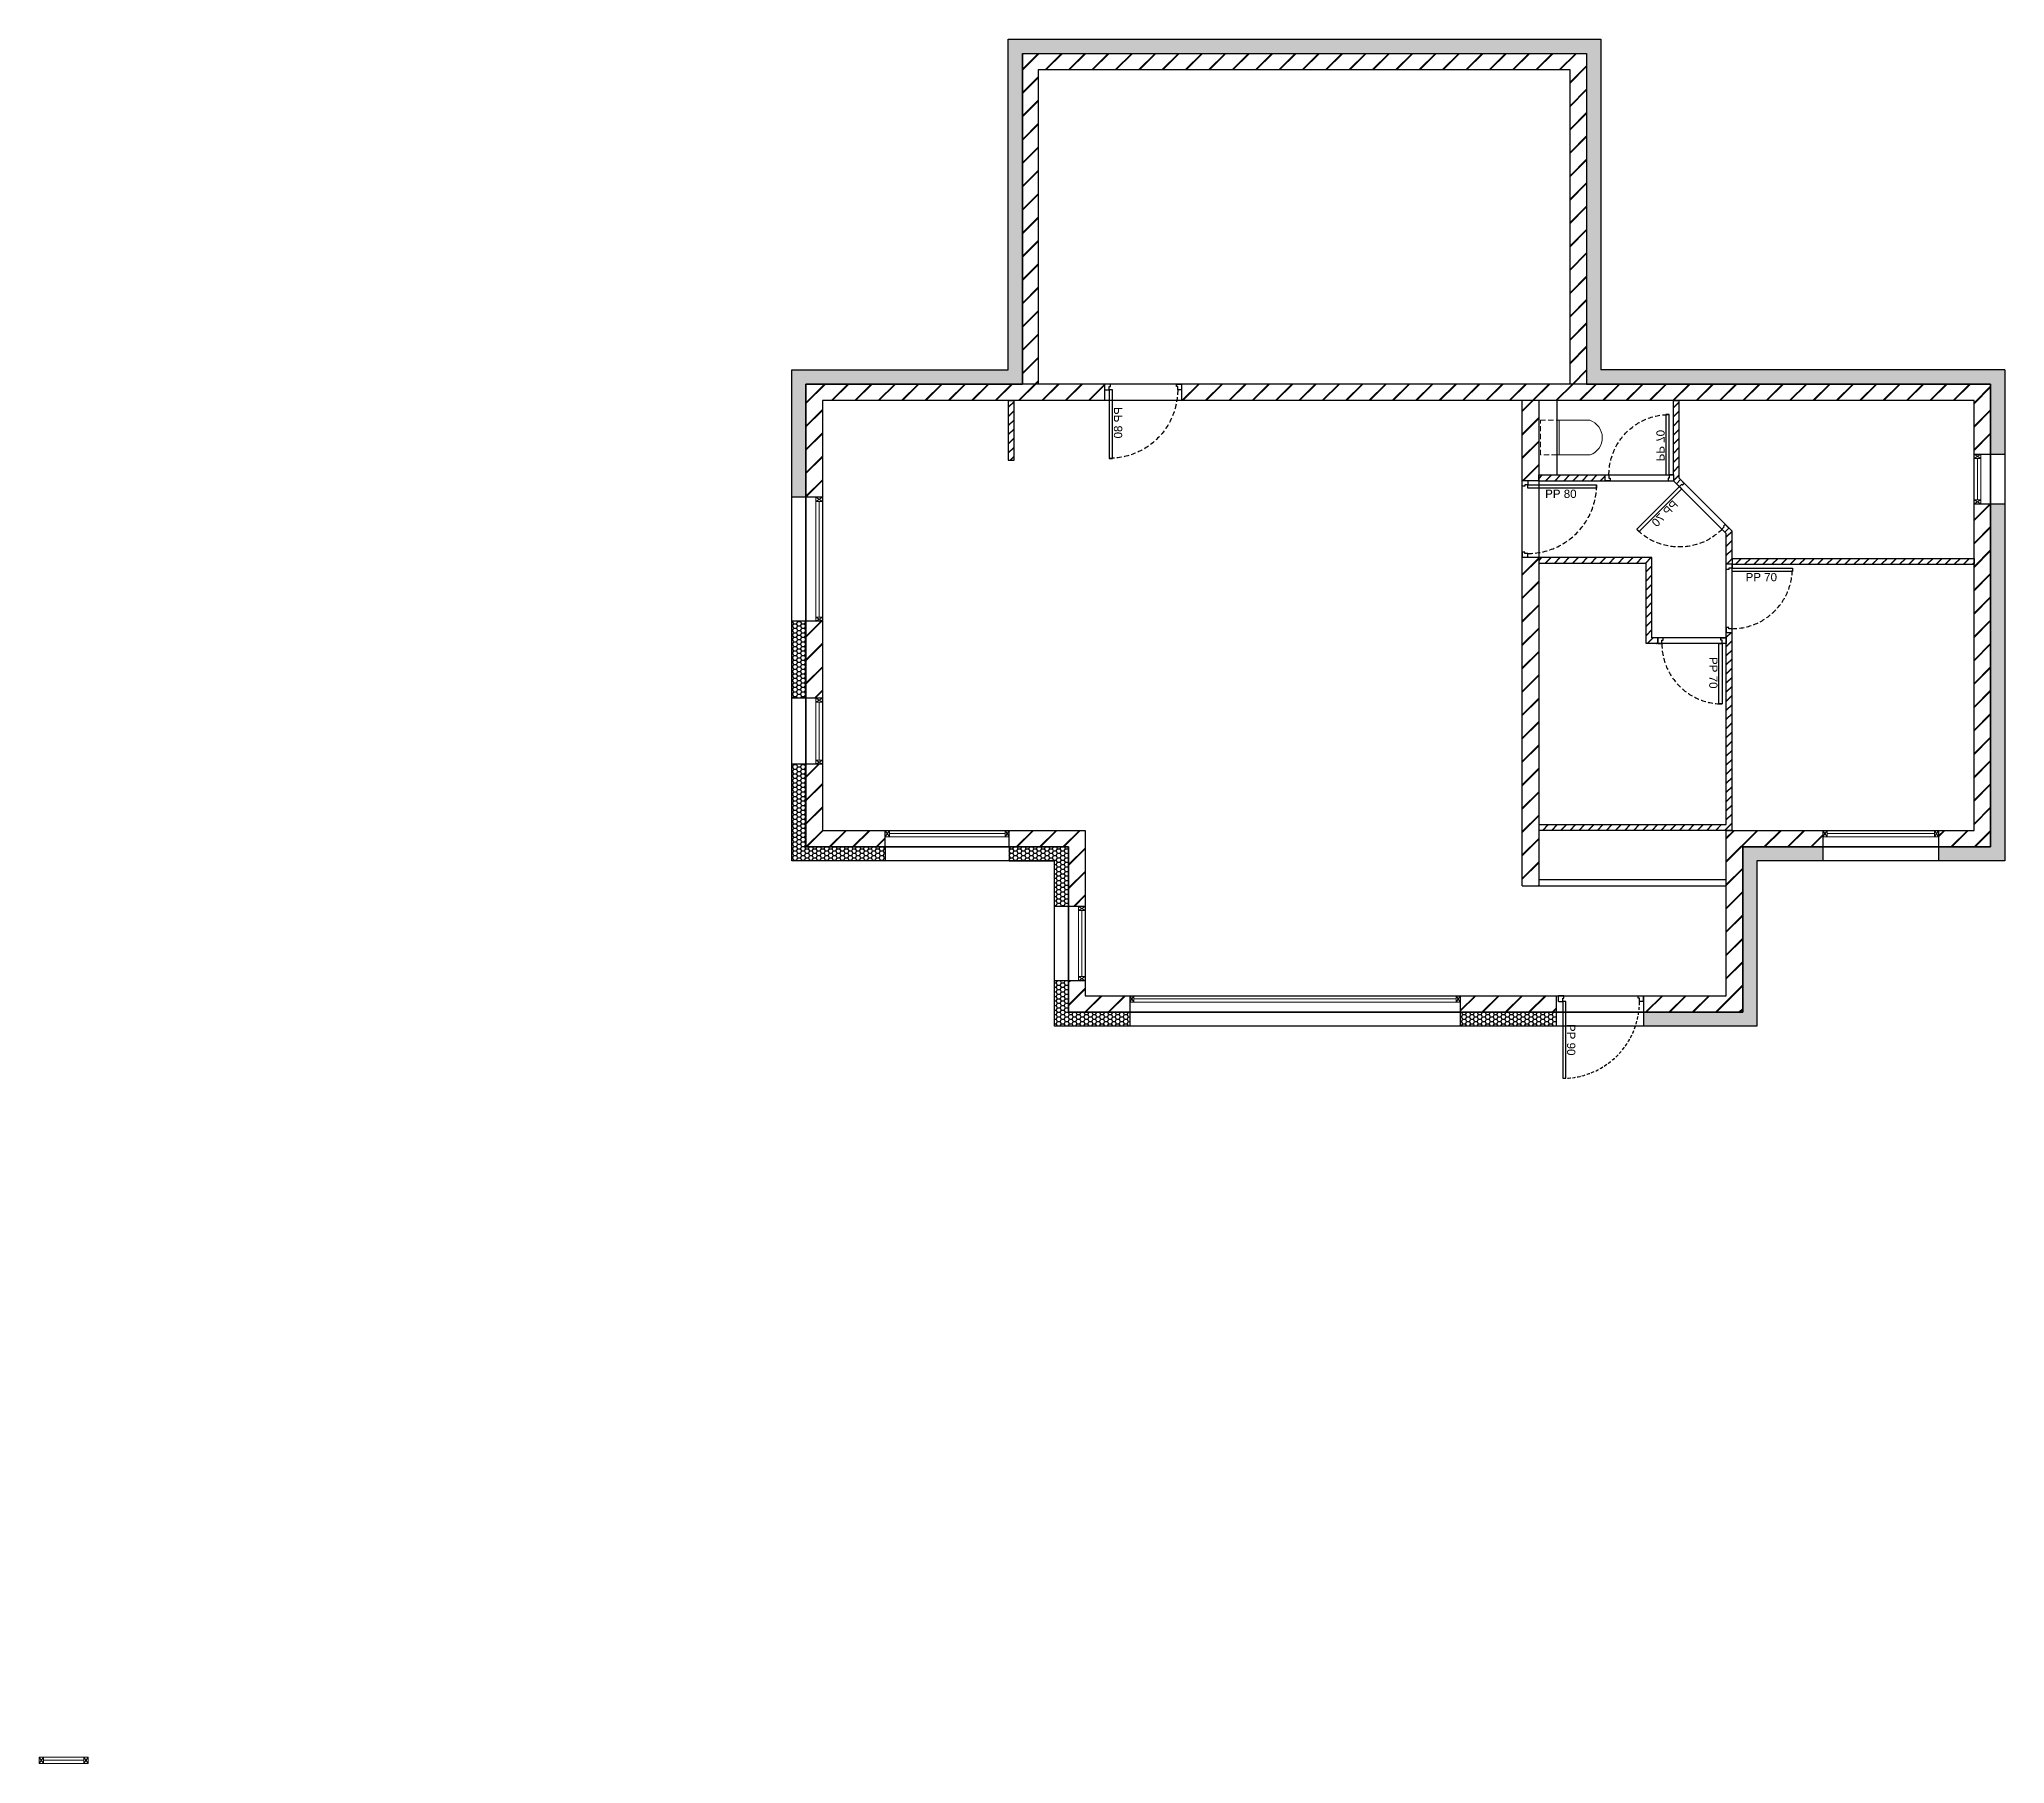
# Model space of a CAD drawing. Header units: centimetres. Extents: x 339 to 2718, y 158 to 2244.
import ezdxf

# ---------------------------------------------------------------- set-up
doc = ezdxf.new("R2010")
doc.units = ezdxf.units.CM
doc.linetypes.add('CACHEx2', pattern=[0.590551, 0.393701, -0.19685])
doc.linetypes.add('INTERROMPU2', pattern=[9.525, 6.35, -3.175])
doc.layers.get('0').update_dxf_attribs({"color": 255})
for name, color, linetype in [('Calque1', 50, 'Continuous'), ('Calque2', 222, 'Continuous'), ('MenuisInt', 5, 'Continuous')]:
    doc.layers.add(name, color=color, linetype=linetype)
doc.layers.add('MenuisExt', color=140, linetype='Continuous', lineweight=18)
doc.layers.add('P-SANITAIRE', color=153, linetype='Continuous', lineweight=18)
doc.styles.get("Standard").update_dxf_attribs({"font": 'arial.ttf'})

# ---------------------------------------------------------------- blocks, each defined once
blk = doc.blocks.new('*U2')
at = {"color": 0}
for p, q in [((0, 7), (0, 0)), ((0, 7), (5, 7)), ((6.5, 0), (0, 0)), ((5, 7), (5, 3)), ((5, 3), (6.5, 3)), ((6.5, 3), (6.5, 0)), ((76.5, 3), (76.5, 0)), ((78, 3), (76.5, 3)), ((76.5, 0), (83, 0)), ((78, 7), (78, 3)), ((83, 7), (78, 7)), ((83, 7), (83, 0))]:
    blk.add_line(p, q, dxfattribs=at)
blk.add_lwpolyline([(5, 7), (5, 80), (9, 80), (9, 7)], close=True, dxfattribs=at)
at = {"color": 0, "linetype": 'CACHEx2', "ltscale": 15}
blk.add_arc((5, 7), 73, 0, 90, dxfattribs=at)
at = {"color": 0, "linetype": 'CACHEx2', "ltscale": 0.1}
blk.add_arc((5, 7), 73, 86.8589, 90, dxfattribs=at)
at = {"color": 0, "insert": (15.7, 42.4), "char_height": 10, "width": 48.444, "attachment_point": 5, "rotation": 90}
blk.add_mtext('PP 70 ', dxfattribs=at)
blk = doc.blocks.new('*U16')
at = {"color": 0}
for p, q in [((-6.5, 0), (0, 0)), ((0, -7), (0, 0)), ((-86.5, 0), (-93, 0)), ((-93, -7), (-93, 0)), ((-93, -7), (-88, -7)), ((-88, -7), (-88, -3)), ((-88, -3), (-86.5, -3)), ((-86.5, -3), (-86.5, 0)), ((-6.5, -3), (-6.5, 0)), ((-5, -3), (-6.5, -3)), ((-5, -7), (-5, -3)), ((0, -7), (-5, -7))]:
    blk.add_line(p, q, dxfattribs=at)
blk.add_lwpolyline([(-5, -7), (-5, -90), (-9, -90), (-9, -7)], close=True, dxfattribs=at)
at = {"color": 0, "linetype": 'CACHEx2', "ltscale": 15}
blk.add_arc((-5, -7), 83, 180, 270, dxfattribs=at)
at = {"color": 0, "insert": (-15.9, -46.8), "char_height": 10, "width": 52.764, "attachment_point": 5, "rotation": 270}
blk.add_mtext('PP 80 ', dxfattribs=at)
blk = doc.blocks.new('*U26')
for p, q in [((0, 7), (0, 0)), ((0, 7), (5, 7)), ((6.5, 0), (0, 0)), ((5, 7), (5, 3)), ((5, 3), (6.5, 3)), ((6.5, 3), (6.5, 0)), ((96.5, 3), (96.5, 0)), ((98, 3), (96.5, 3)), ((96.5, 0), (103, 0)), ((98, 7), (98, 3)), ((103, 7), (98, 7)), ((103, 7), (103, 0))]:
    blk.add_line(p, q)
blk.add_lwpolyline([(98, 7), (98, 100), (94, 100), (94, 7)], close=True)
at = {"linetype": 'CACHEx2', "ltscale": 10}
blk.add_arc((98, 7), 93, 90, 180, dxfattribs=at)
at = {"insert": (87.8, 53.3), "char_height": 10, "width": 69.025, "attachment_point": 5, "rotation": 90}
blk.add_mtext('PP 90 ', dxfattribs=at)
blk = doc.blocks.new('*U30')
at = {"color": 0, "linetype": 'ByBlock', "lineweight": -2}
for points in [[(-237, -8), (-242, -8), (-242, 0), (-237, 0)], [(-97, 0), (-237, 0), (-237, -8), (-97, -8)], [(-92, -8), (-97, -8), (-97, 0), (-92, 0)]]:
    blk.add_lwpolyline(points, close=True, dxfattribs=at)
for points in [[(-237, -8), (-242, 0)], [(-237, 0), (-242, -8)], [(-92, -8), (-97, 0)], [(-92, 0), (-97, -8)], [(-237, -4), (-97, -4)]]:
    blk.add_lwpolyline(points, dxfattribs=at)
blk = doc.blocks.new('*U31')
at = {"color": 0, "linetype": 'ByBlock', "lineweight": -2}
for points in [[(-17, -8), (-22, -8), (-22, 0), (-17, 0)], [(32, 0), (-17, 0), (-17, -8), (32, -8)], [(37, -8), (32, -8), (32, 0), (37, 0)]]:
    blk.add_lwpolyline(points, close=True, dxfattribs=at)
for points in [[(-17, -8), (-22, 0)], [(-17, 0), (-22, -8)], [(37, -8), (32, 0)], [(37, 0), (32, -8)], [(-17, -4), (32, -4)]]:
    blk.add_lwpolyline(points, dxfattribs=at)
blk = doc.blocks.new('*U36')
at = {"color": 0, "linetype": 'ByBlock', "lineweight": -2}
for points in [[(59, -8), (54, -8), (54, 0), (59, 0)], [(449, 0), (59, 0), (59, -8), (449, -8)], [(454, -8), (449, -8), (449, 0), (454, 0)]]:
    blk.add_lwpolyline(points, close=True, dxfattribs=at)
for points in [[(59, -8), (54, 0)], [(59, 0), (54, -8)], [(454, -8), (449, 0)], [(454, 0), (449, -8)], [(59, -4), (449, -4)]]:
    blk.add_lwpolyline(points, dxfattribs=at)
blk = doc.blocks.new('*U40')
at = {"color": 0, "linetype": 'ByBlock', "lineweight": -2}
for points in [[(-178, -8), (-183, -8), (-183, 0), (-178, 0)], [(-48, 0), (-178, 0), (-178, -8), (-48, -8)], [(-43, -8), (-48, -8), (-48, 0), (-43, 0)]]:
    blk.add_lwpolyline(points, close=True, dxfattribs=at)
for points in [[(-178, -8), (-183, 0)], [(-178, 0), (-183, -8)], [(-43, -8), (-48, 0)], [(-43, 0), (-48, -8)], [(-178, -4), (-48, -4)]]:
    blk.add_lwpolyline(points, dxfattribs=at)
blk = doc.blocks.new('*U44')
at = {"color": 0, "linetype": 'ByBlock', "lineweight": -2}
for points in [[(-155, -8), (-160, -8), (-160, 0), (-155, 0)], [(-85, 0), (-155, 0), (-155, -8), (-85, -8)], [(-80, -8), (-85, -8), (-85, 0), (-80, 0)]]:
    blk.add_lwpolyline(points, close=True, dxfattribs=at)
for points in [[(-155, -8), (-160, 0)], [(-155, 0), (-160, -8)], [(-80, -8), (-85, 0)], [(-80, 0), (-85, -8)], [(-155, -4), (-85, -4)]]:
    blk.add_lwpolyline(points, dxfattribs=at)
blk = doc.blocks.new('*U48')
at = {"color": 0, "linetype": 'ByBlock', "lineweight": -2}
for points in [[(-238, -8), (-243, -8), (-243, 0), (-238, 0)], [(-98, 0), (-238, 0), (-238, -8), (-98, -8)], [(-93, -8), (-98, -8), (-98, 0), (-93, 0)]]:
    blk.add_lwpolyline(points, close=True, dxfattribs=at)
for points in [[(-238, -8), (-243, 0)], [(-238, 0), (-243, -8)], [(-93, -8), (-98, 0)], [(-93, 0), (-98, -8)], [(-238, -4), (-98, -4)]]:
    blk.add_lwpolyline(points, dxfattribs=at)
blk = doc.blocks.new('*U52')
at = {"color": 0, "linetype": 'ByBlock', "lineweight": -2}
for points in [[(-120, -8), (-125, -8), (-125, 0), (-120, 0)], [(-70, 0), (-120, 0), (-120, -8), (-70, -8)], [(-65, -8), (-70, -8), (-70, 0), (-65, 0)]]:
    blk.add_lwpolyline(points, close=True, dxfattribs=at)
for points in [[(-120, -8), (-125, 0)], [(-120, 0), (-125, -8)], [(-65, -8), (-70, 0)], [(-65, 0), (-70, -8)], [(-120, -4), (-70, -4)]]:
    blk.add_lwpolyline(points, dxfattribs=at)
blk = doc.blocks.new('*U56')
at = {"color": 0, "linetype": 'ByBlock', "lineweight": -2}
for points in [[(-103, -8), (-108, -8), (-108, 0), (-103, 0)], [(-23, 0), (-103, 0), (-103, -8), (-23, -8)], [(-18, -8), (-23, -8), (-23, 0), (-18, 0)]]:
    blk.add_lwpolyline(points, close=True, dxfattribs=at)
for points in [[(-103, -8), (-108, 0)], [(-103, 0), (-108, -8)], [(-18, -8), (-23, 0)], [(-18, 0), (-23, -8)], [(-103, -4), (-23, -4)]]:
    blk.add_lwpolyline(points, dxfattribs=at)
blk = doc.blocks.new('Wc chasse integree')
for p, q in [((-21, 20), (-21, 60.3)), ((21, 20), (21, 59.8))]:
    blk.add_line(p, q)
blk.add_lwpolyline([(-21, 20), (-21, 22.8), (21, 22.8), (21, 20)], close=True)
at = {"linetype": 'INTERROMPU2'}
blk.add_lwpolyline([(-21, 20), (-21, 0), (21, 0), (21, 20)], close=True, dxfattribs=at)
blk.add_arc((-0.1, 52.6), 22.3, 18.9464, 159.6936)

msp = doc.modelspace()

# ---------------------------------------------------------------- hatches: boundary and pattern name
h = msp.add_hatch()
h.set_pattern_fill('JIS_LC_20A', color=256)
h.paths.add_polyline_path([(2212, 2227), (1529, 2227), (1529, 1827), (1548, 1827), (1548, 2207), (2192, 2207), (2192, 1827), (2212, 1827)])
h = msp.add_hatch()
h.set_pattern_fill('JIS_LC_20A', color=256)
h.paths.add_polyline_path([(1722, 1827), (1722, 1820), (1722, 1807), (2681, 1807), (2681, 1742), (2701, 1742), (2701, 1827)])
h.paths.add_polyline_path([(1629, 1807), (1629, 1827), (1267, 1827), (1267, 1690), (1287, 1690), (1287, 1807)])
h.paths.add_polyline_path([(2681, 1287), (2638, 1287), (2638, 1267), (2701, 1267), (2701, 1682), (2681, 1682)])
h = msp.add_hatch()
h.set_pattern_fill('JIS_LC_20A', color=256)
h.paths.add_polyline_path([(2154, 1610), (2154, 1610), (2154, 1617), (2134, 1617), (2134, 1220), (2154, 1220)])
h.paths.add_polyline_path([(2154, 1807), (2134, 1807), (2134, 1710), (2141, 1710), (2154, 1710), (2154, 1717)])
h = msp.add_hatch()
h.set_pattern_fill('JIS_LC_20A', color=256)
h.paths.add_polyline_path([(1287, 1540), (1267, 1540), (1267, 1447), (1287, 1447)])
h = msp.add_hatch()
h.set_pattern_fill('JIS_LC_20A', color=256)
h.paths.add_polyline_path([(1363, 1267), (1363, 1287), (1287, 1287), (1287, 1367), (1267, 1367), (1267, 1267)])
h = msp.add_hatch()
h.set_pattern_fill('JIS_LC_20A', color=256)
h.paths.add_polyline_path([(1659, 1087), (1605, 1087), (1605, 1105), (1585, 1105), (1585, 1067), (1659, 1067)])
h.paths.add_polyline_path([(1605, 1287), (1513, 1287), (1513, 1267), (1585, 1267), (1585, 1195), (1605, 1195)])
h = msp.add_hatch()
h.set_pattern_fill('JIS_LC_20A', color=256)
h.paths.add_polyline_path([(2381, 1287), (2381, 1227), (2381, 1227), (2381, 1220), (2381, 1087), (2281, 1087), (2281, 1080), (2281, 1067), (2401, 1067), (2401, 1267), (2498, 1267), (2498, 1287)])
h.paths.add_polyline_path([(2059, 1087), (2059, 1079), (2059, 1067), (2175, 1067), (2175, 1087)])
at = {"layer": 'Calque1'}
h = msp.add_hatch(dxfattribs=at)
h.set_pattern_fill('JIS_LC_8', color=256)
h.paths.add_polyline_path([(1519, 1807), (1512, 1807), (1512, 1735), (1519, 1735)])
h = msp.add_hatch(dxfattribs=at)
h.set_pattern_fill('JIS_LC_8', color=256)
h.paths.add_polyline_path([(2234, 1717), (2154, 1717), (2154, 1710), (2234, 1710)])
h.paths.add_polyline_path([(2324, 1807), (2317, 1807), (2317, 1717), (2317, 1710), (2320.7, 1706.3), (2325.6, 1711.3), (2324, 1712.9)])
h = msp.add_hatch(dxfattribs=at)
h.set_pattern_fill('JIS_LC_8', color=256)
h.paths.add_polyline_path([(2388, 1648.9), (2384.3, 1652.6), (2379.4, 1647.6), (2381, 1646), (2381, 1609), (2388, 1609), (2388, 1616)])
h.paths.add_polyline_path([(2681, 1616), (2388, 1616), (2388, 1609), (2681, 1609)])
h.paths.add_polyline_path([(2388, 1526), (2381, 1526), (2381, 1520), (2381, 1513), (2381, 1294), (2154, 1294), (2154, 1287), (2388, 1287)])
h = msp.add_hatch(dxfattribs=at)
h.set_pattern_fill('JIS_LC_8', color=256)
h.paths.add_polyline_path([(2291, 1617), (2154, 1617), (2154, 1610), (2284, 1610), (2284, 1513), (2298, 1513), (2298, 1520), (2291, 1520)])
at = {"layer": 'Calque2'}
h = msp.add_hatch(dxfattribs=at)
h.set_pattern_fill('HONEY', color=256)
h.paths.add_polyline_path([(1529, 2227), (2212, 2227), (2212, 1827), (2701, 1827), (2701, 1742), (2718, 1742), (2718, 1844), (2229, 1844), (2229, 2244), (1529, 2244), (1512, 2244), (1512, 1844), (1250, 1844), (1250, 1690), (1267, 1690), (1267, 1827), (1529, 1827), (1529, 1844)])
h = msp.add_hatch(dxfattribs=at)
h.set_pattern_fill('HONEY', color=256)
h.paths.add_polyline_path([(2718, 1682), (2701, 1682), (2701, 1267), (2638, 1267), (2638, 1250), (2718, 1250)])
h = msp.add_hatch(dxfattribs=at)
h.set_pattern_fill('HONEY', color=256)
h.paths.add_polyline_path([(1267, 1540), (1250, 1540), (1250, 1447), (1267, 1447)])
h = msp.add_hatch(dxfattribs=at)
h.set_pattern_fill('HONEY', color=256)
h.paths.add_polyline_path([(1363, 1267), (1267, 1267), (1267, 1367), (1250, 1367), (1250, 1250), (1363, 1250)])
h = msp.add_hatch(dxfattribs=at)
h.set_pattern_fill('HONEY', color=256)
h.paths.add_polyline_path([(1585, 1267), (1513, 1267), (1513, 1250), (1568, 1250), (1568, 1195), (1585, 1195)])
h = msp.add_hatch(dxfattribs=at)
h.set_pattern_fill('HONEY', color=256)
h.paths.add_polyline_path([(2418, 1250), (2498, 1250), (2498, 1267), (2401, 1267), (2401, 1067), (2281, 1067), (2281, 1050), (2418, 1050)])
h = msp.add_hatch(dxfattribs=at)
h.set_pattern_fill('HONEY', color=256)
h.paths.add_polyline_path([(1659, 1067), (1585, 1067), (1585, 1105), (1568, 1105), (1568, 1050), (1659, 1050)])
h = msp.add_hatch(dxfattribs=at)
h.set_pattern_fill('HONEY', color=256)
h.paths.add_polyline_path([(2175, 1067), (2059, 1067), (2059, 1050), (2175, 1050)])

# ---------------------------------------------------------------- linework, layer by layer
for p, q in [((1529, 1827), (1529, 2227)), ((1529, 2227), (2212, 2227)), ((2212, 2227), (2212, 1827)), ((2192, 2207), (1548, 2207)), ((1548, 2207), (1548, 1827)), ((2192, 1827), (2192, 2207)), ((2701, 1827), (1267, 1827)), ((1267, 1827), (1267, 1267)), ((1629, 1807), (1629, 1827)), ((1722, 1807), (1722, 1827)), ((2212, 1827), (2192, 1827)), ((2701, 1267), (2701, 1827)), ((2681, 1807), (1287, 1807)), ((1287, 1807), (1287, 1287)), ((2134, 1220), (2134, 1807)), ((2154, 1807), (2154, 1220)), ((2681, 1287), (2681, 1807)), ((2681, 1742), (2701, 1742)), ((1287, 1690), (1267, 1690)), ((2154, 1710), (2134, 1710)), ((2681, 1682), (2701, 1682)), ((2154, 1617), (2134, 1617)), ((1287, 1540), (1267, 1540)), ((1287, 1447), (1267, 1447)), ((1287, 1367), (1267, 1367)), ((1287, 1287), (1605, 1287)), ((1363, 1267), (1363, 1287)), ((1513, 1267), (1513, 1287)), ((1605, 1287), (1605, 1087)), ((2381, 1087), (2381, 1287)), ((2381, 1287), (2681, 1287)), ((2498, 1287), (2498, 1267)), ((2638, 1287), (2638, 1267)), ((1267, 1267), (1585, 1267)), ((1585, 1267), (1585, 1067)), ((2401, 1067), (2401, 1267)), ((2401, 1267), (2701, 1267)), ((2134, 1220), (2154, 1220)), ((1605, 1195), (1585, 1195)), ((1605, 1105), (1585, 1105)), ((1605, 1087), (2381, 1087)), ((1659, 1087), (1659, 1067)), ((2059, 1087), (2059, 1067)), ((2175, 1087), (2175, 1067)), ((2281, 1087), (2281, 1067)), ((1585, 1067), (2401, 1067))]:
    msp.add_line(p, q)
at = {"layer": 'Calque1'}
for p, q in [((1512, 1807), (1512, 1735)), ((1512, 1807), (1519, 1807)), ((1519, 1735), (1519, 1807)), ((2176, 1807), (2176, 1717)), ((2317, 1717), (2317, 1807)), ((2317, 1807), (2324, 1807)), ((2324, 1712.9), (2324, 1807)), ((1512, 1735), (1519, 1735)), ((2154, 1717), (2317, 1717)), ((2154, 1710), (2154, 1717)), ((2234, 1717), (2234, 1710)), ((2317, 1717), (2317, 1710)), ((2388, 1648.9), (2324, 1712.9)), ((2154, 1710), (2317, 1710)), ((2317, 1710), (2381, 1646)), ((2325.6, 1711.3), (2320.7, 1706.3)), ((2379.4, 1647.6), (2384.3, 1652.6)), ((2381, 1520), (2381, 1646)), ((2388, 1616), (2388, 1648.9)), ((2291, 1617), (2154, 1617)), ((2154, 1617), (2154, 1610)), ((2284, 1610), (2154, 1610)), ((2284, 1513), (2284, 1610)), ((2291, 1520), (2291, 1617)), ((2388, 1609), (2381, 1609)), ((2388, 1616), (2681, 1616)), ((2388, 1616), (2388, 1609)), ((2388, 1287), (2388, 1609)), ((2388, 1609), (2681, 1609)), ((2681, 1616), (2681, 1609)), ((2681, 1616), (2681, 1609)), ((2388, 1526), (2381, 1526)), ((2381, 1513), (2284, 1513)), ((2381, 1520), (2291, 1520)), ((2298, 1520), (2298, 1513)), ((2381, 1520), (2381, 1513)), ((2381, 1294), (2381, 1513)), ((2154, 1294), (2381, 1294)), ((2388, 1287), (2154, 1287)), ((2381, 1227), (2154, 1227)), ((2154, 1227), (2154, 1220)), ((2154, 1220), (2381, 1220)), ((2381, 1220), (2381, 1227))]:
    msp.add_line(p, q, dxfattribs=at)
at = {"layer": 'Calque2'}
for p, q in [((1512, 1844), (1512, 2244)), ((1512, 2244), (1529, 2244)), ((1529, 2244), (2229, 2244)), ((2229, 2244), (2229, 1844)), ((1529, 2227), (1529, 1844)), ((1529, 2227), (2212, 2227)), ((2212, 2227), (2212, 1827)), ((1250, 1250), (1250, 1844)), ((1250, 1844), (1512, 1844)), ((1529, 1844), (1529, 1827)), ((2718, 1844), (2229, 1844)), ((2718, 1844), (2718, 1250)), ((1267, 1267), (1267, 1827)), ((1267, 1827), (1529, 1827)), ((2212, 1827), (2701, 1827)), ((2701, 1827), (2701, 1267)), ((2701, 1742), (2718, 1742)), ((1267, 1690), (1250, 1690)), ((2701, 1682), (2718, 1682)), ((1267, 1540), (1250, 1540)), ((1267, 1447), (1250, 1447)), ((1267, 1367), (1250, 1367)), ((1585, 1267), (1267, 1267)), ((1363, 1267), (1363, 1250)), ((1513, 1267), (1513, 1250)), ((1585, 1067), (1585, 1267)), ((2701, 1267), (2401, 1267)), ((2401, 1267), (2401, 1067)), ((2498, 1267), (2498, 1250)), ((2638, 1267), (2638, 1250)), ((1568, 1250), (1250, 1250)), ((1513, 1250), (1568, 1250)), ((1568, 1050), (1568, 1250)), ((2718, 1250), (2418, 1250)), ((2418, 1250), (2418, 1050)), ((1585, 1195), (1568, 1195)), ((1585, 1105), (1568, 1105)), ((2418, 1050), (1568, 1050)), ((2401, 1067), (1585, 1067)), ((1659, 1067), (1659, 1050)), ((2059, 1067), (2059, 1050)), ((2175, 1067), (2175, 1050)), ((2281, 1067), (2281, 1050))]:
    msp.add_line(p, q, dxfattribs=at)

# ---------------------------------------------------------------- block references
at = {"layer": 'MenuisExt'}
for name, p, rotation in [('*U52', (2681, 1807), 89.99999999999999), ('*U48', (1287, 1447), 270), ('*U44', (1287, 1287), 270), ('*U56', (1605, 1087), 270)]:
    msp.add_blockref(name, p, dxfattribs=dict(at, rotation=rotation))
for name, p in [('*U30', (1605, 1287)), ('*U40', (2681, 1287)), ('*U36', (1605, 1087))]:
    msp.add_blockref(name, p, dxfattribs=at)
at = {"layer": 'MenuisExt', "xscale": -1, "rotation": 180}
msp.add_blockref('*U31', (361.1, 157.9), dxfattribs=at)
at = {"layer": 'MenuisInt', "xscale": -1}
msp.add_blockref('*U16', (1629, 1827), dxfattribs=at)
for p, rotation in [((2317, 1710), 359.9999999999999), ((2325.6, 1711.3), 134.9999999999999)]:
    msp.add_blockref('*U2', p, dxfattribs=dict(at, rotation=rotation))
at = {"layer": 'MenuisInt'}
for name, p, rotation in [('*U16', (2134, 1710), 90), ('*U2', (2381, 1609), 270), ('*U2', (2381, 1520), 180), ('*U26', (2281, 1087), 180)]:
    msp.add_blockref(name, p, dxfattribs=dict(at, rotation=rotation))
at = {"layer": 'P-SANITAIRE', "lineweight": 9, "xscale": -1, "rotation": 270}
msp.add_blockref('Wc chasse integree', (2156, 1762.2), dxfattribs=at)

doc.saveas('drawing.dxf')
